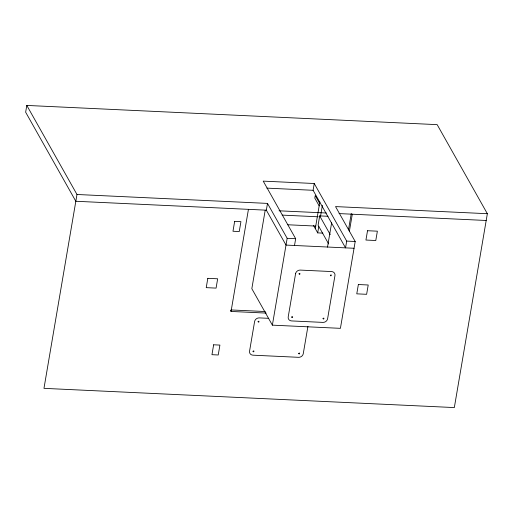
<?xml version="1.0" encoding="UTF-8"?>
<svg xmlns="http://www.w3.org/2000/svg" width="513" height="513" viewBox="0 0 513 513"><rect width="100%" height="100%" fill="white"/><g stroke="black" fill="none" stroke-linecap="round" stroke-linejoin="round"><path stroke-width="0.77" d="M26.804 105.428L76.982 194.485L43.971 388.354L454.332 407.572L487.35 213.703L437.172 124.646L26.804 105.428L25.65 112.206L75.828 201.263L266.343 210.183L286.01 245.079L354.047 248.266M266.202 313.09L231.049 311.449L248.439 209.342M265.202 210.202L251.832 288.704L272.371 325.152L340.414 328.339L355.201 241.488L335.54 206.592L487.35 213.703M266.343 210.183L267.497 203.404L76.982 194.485M272.371 325.152L287.165 238.301L267.497 203.404M294.513 245.483L295.668 238.705L263.22 181.121L314.251 183.513L346.698 241.091L345.544 247.869L313.097 190.291L314.251 183.513M315.296 228.618L319.849 201.891M328.025 216.287L319.689 215.896L318.105 225.213L328.647 243.931M322.824 233.12L317.701 232.883L318.772 226.592M320.51 216.377L322.382 205.367M307.922 326.377L303.266 353.688A4.2 3.687 -29.4 0 1 298.592 357.317L252.935 355.176A4.2 3.687 -29.4 0 1 249.555 351.174L254.602 321.516A4.2 3.687 -29.4 0 1 259.283 317.893L268.729 318.336M327.493 247.144L331.635 222.809M348.474 229.939L351.283 213.446M349.347 231.491L352.29 214.21M266.85 188.124L313.097 190.291M279.053 210.811L326.377 212.998M339.055 213.588L486.196 220.481M282.15 215.107L318.169 216.794M287.767 224.765L315.784 226.079M287.165 238.301L295.668 238.705M346.698 241.091L355.201 241.488M230.978 309.935L265.324 311.545M319.599 203.34L315.232 195.581L314.796 198.127L319.169 205.88M319.689 215.896L330.237 234.614M313.475 225.387L317.701 232.883M230.465 310.41L231.049 311.449M253.031 351.283C253.794 353.233 254.66 349.667 253.031 351.283M258.084 321.625C258.847 323.575 259.706 320.009 258.084 321.625M291.692 317.04C292.455 318.983 293.314 315.418 291.692 317.04M299.053 273.827C299.81 275.77 300.676 272.211 299.053 273.827M298.694 353.425C299.451 355.368 300.317 351.809 298.694 353.425M323.03 318.502C323.786 320.452 324.652 316.887 323.03 318.502M330.385 275.289C331.148 277.238 332.007 273.673 330.385 275.289M207.816 278.328L206.226 287.652L216.076 288.114L217.659 278.79L207.816 278.328M213.639 344.794L211.952 354.688L218.224 354.983L219.91 345.089L213.639 344.794M234.659 221.359L232.979 231.254L239.244 231.549L240.93 221.654L234.659 221.359M295.571 273.718L288.21 316.925A4.2 3.687 -29.4 0 0 291.589 320.926L322.927 322.395A4.2 3.687 -29.4 0 0 327.602 318.772L334.963 275.558A4.2 3.687 -29.4 0 0 331.584 271.557L300.246 270.088A4.2 3.687 -29.4 0 0 295.571 273.718M358.363 284.529L356.772 293.846L366.622 294.308L368.212 284.991L358.363 284.529M367.526 230.722L365.936 240.046L375.785 240.507L377.376 231.183L367.526 230.722"/></g></svg>
